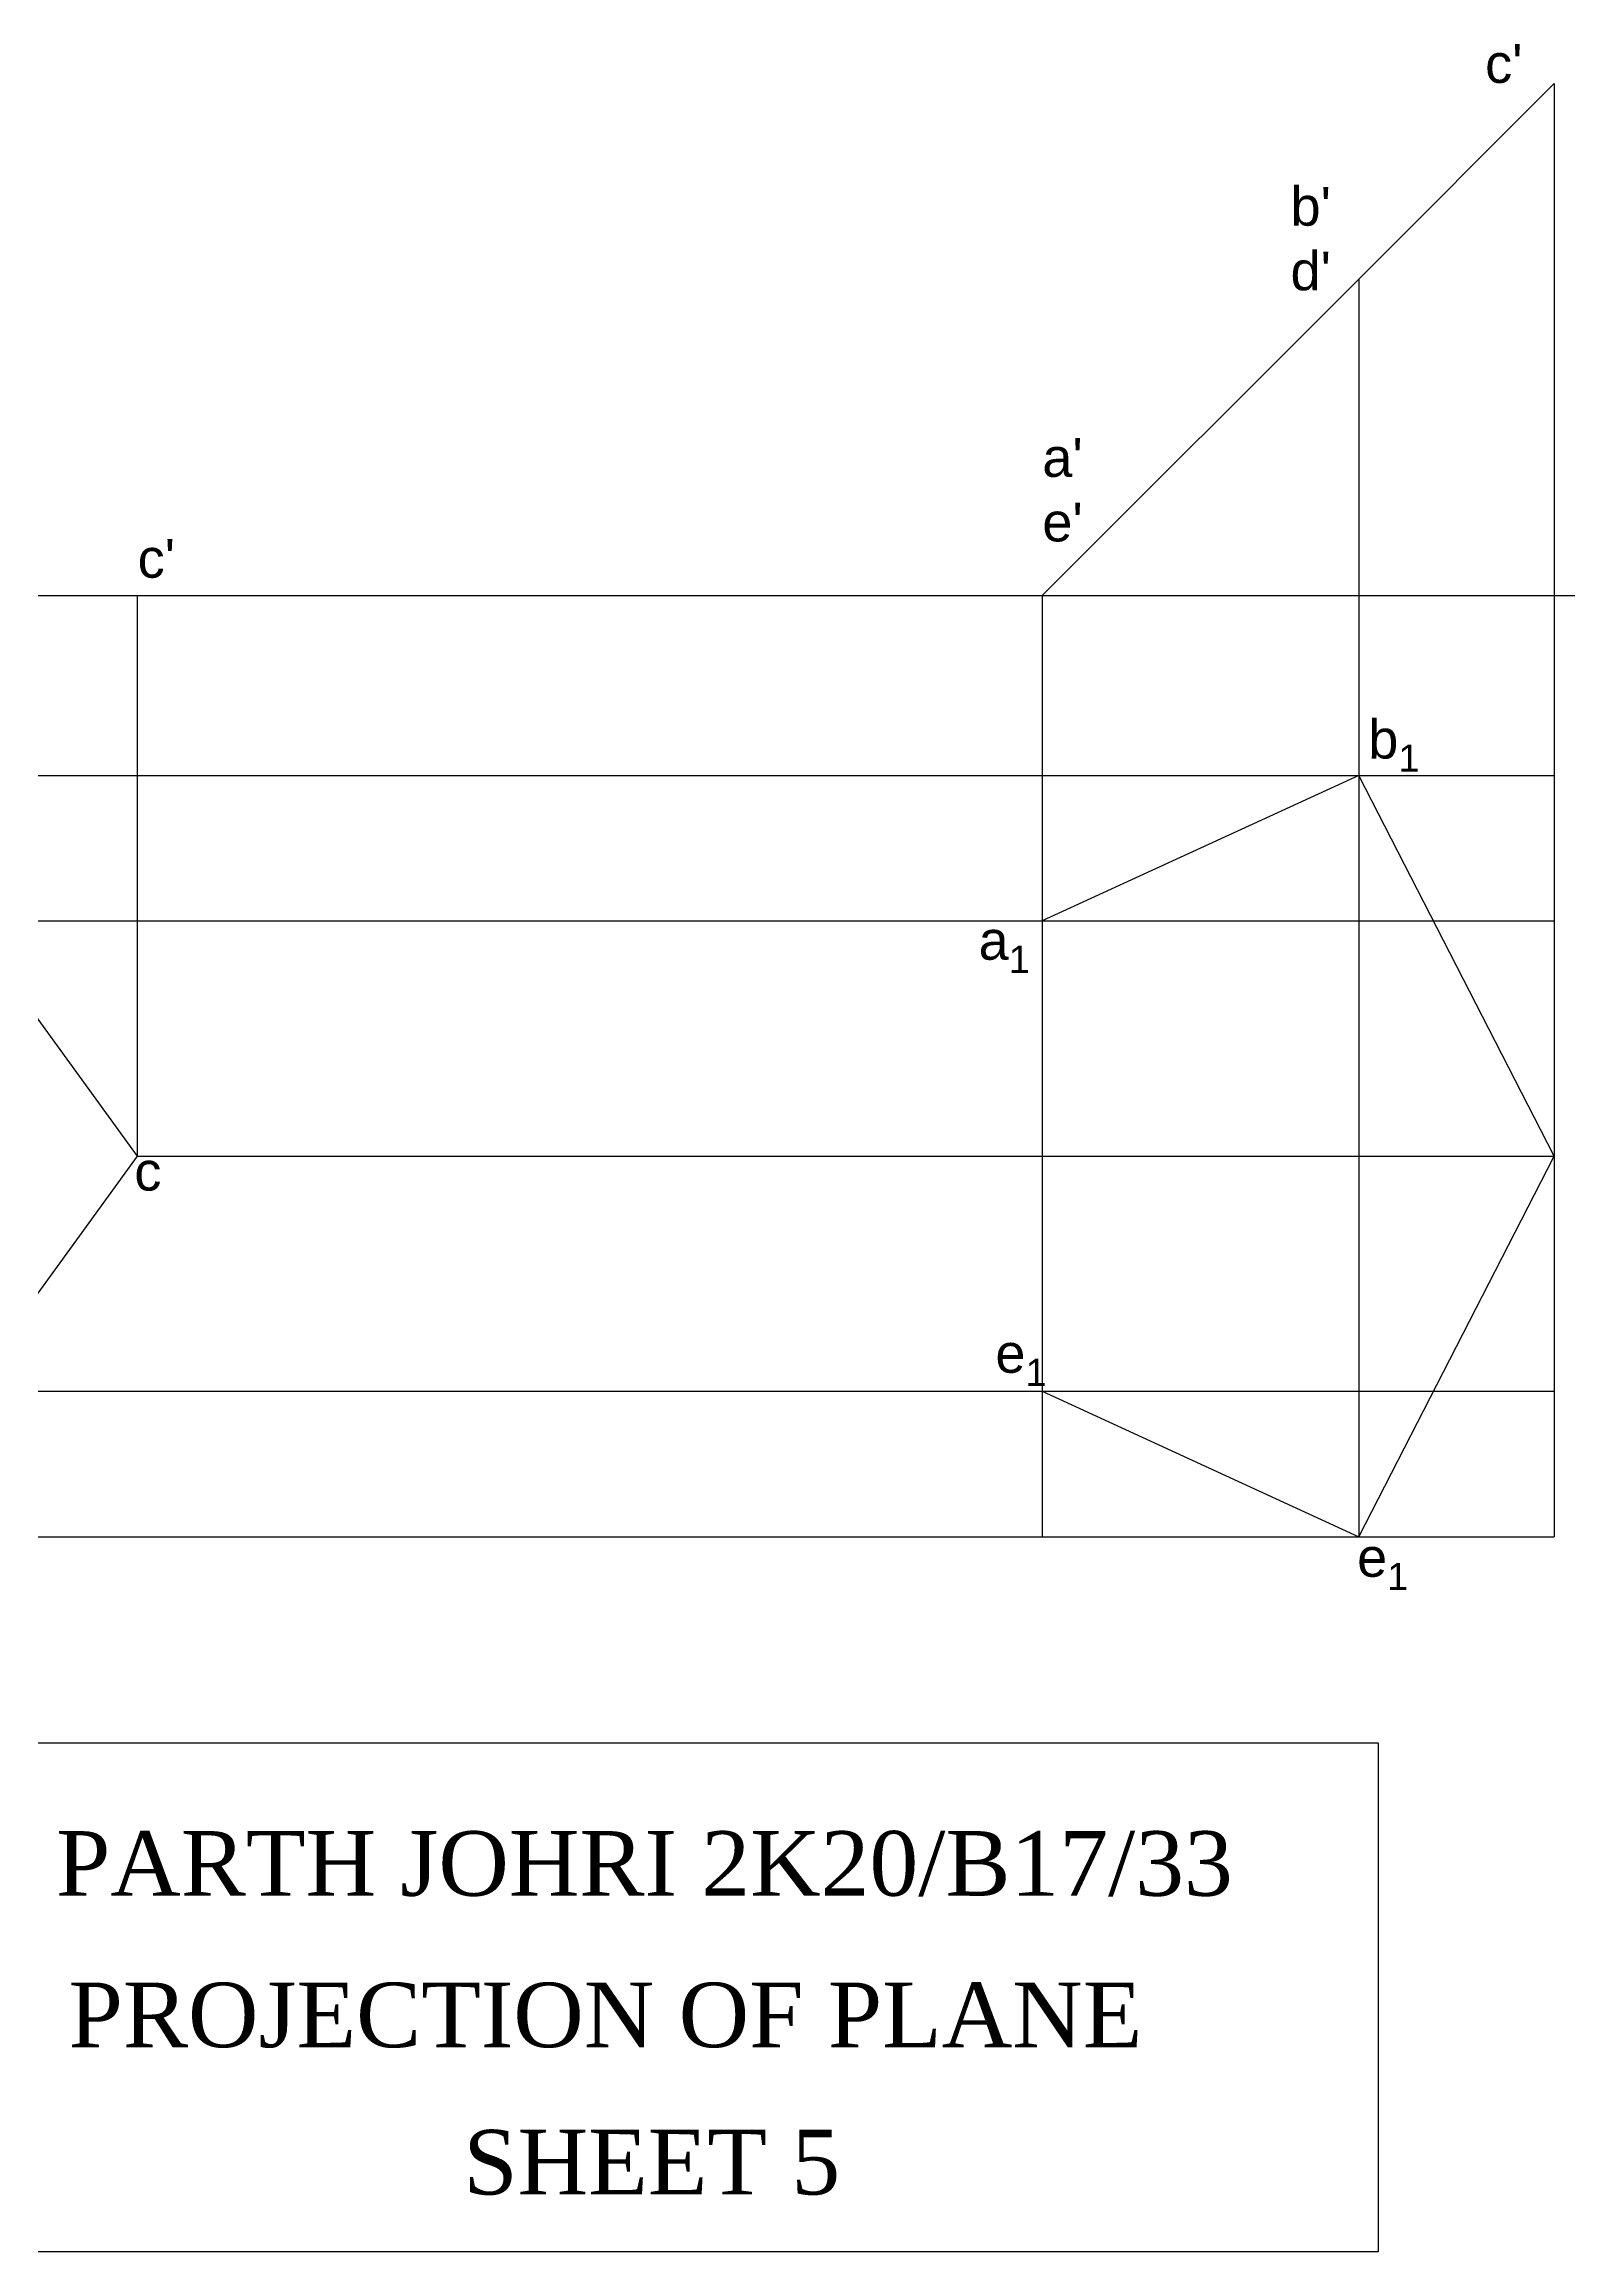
# Model space of a CAD drawing. Header units: millimetres. Extents: x 2507 to 5404, y 219 to 1927.
# Drawn here: x 3114 to 4294, y 219 to 1927 of the extents above; entities that cross this region are included whole.
import ezdxf

# ---------------------------------------------------------------- set-up
doc = ezdxf.new("R2010")
doc.units = ezdxf.units.MM
doc.styles.get("Standard").update_dxf_attribs({"font": 'Arial.ttf', "height": 50})

msp = doc.modelspace()

# ---------------------------------------------------------------- linework, layer by layer
for p, q in [((4131.236, 1745.349), (4282.535, 1896.648)), ((4282.535, 1896.648), (4282.535, 772.065)), ((3886.429, 1500.543), (4131.236, 1745.349)), ((4131.236, 1745.349), (4131.236, 772.065)), ((2972.461, 1500.543), (3186.429, 1500.543)), ((3186.429, 1066.568), (3186.429, 1500.543)), ((3186.429, 1500.543), (5403.984, 1500.543)), ((3886.429, 1500.543), (3886.429, 1248.581)), ((2972.461, 1361.071), (4282.535, 1361.071)), ((4131.236, 1361.071), (3886.429, 1248.581)), ((4282.535, 1066.568), (4131.236, 1361.071)), ((2626.252, 1248.581), (4282.535, 1248.581)), ((3886.429, 1248.581), (3886.429, 884.555)), ((3186.429, 1066.568), (4282.535, 1066.568)), ((4131.236, 772.065), (4282.535, 1066.568)), ((2626.252, 884.555), (4282.535, 884.555)), ((3886.429, 884.555), (3886.429, 772.065)), ((3886.429, 884.555), (4131.236, 772.065)), ((2972.461, 772.065), (4282.535, 772.065))]:
    msp.add_line(p, q)
at = {"color": 18, "true_color": 0x000000}
msp.add_line((3886.429, 1248.581), (3886.429, 884.555), dxfattribs=at)
for points in [[(3186.429, 1066.568), (2972.461, 1361.071), (2626.252, 1248.581), (2626.252, 884.555), (2972.461, 772.065)], [(2993.016, 612.594), (4146.212, 612.594), (4146.212, 218.594), (2993.016, 218.594)]]:
    msp.add_lwpolyline(points, close=True)

# ---------------------------------------------------------------- texts
at = {"char_height": 2.5, "attachment_point": 1}
for s, insert in [("{\\H12x;c'}", (4229.036, 1927.139)), ("{\\H12x;b'\\Pd'}", (4078.483, 1816.674)), ("{\\H12x;a'\\Pe'}", (3886.429, 1622.307)), ("{\\H12x;c'}", (3186.429, 1544.209)), ('\\A1;{\\H12x;b\\H0.7x;\\S^ 1;}', (4138.618, 1404.298)), ('\\A1;{\\H12x;a\\H0.7x;\\S^ 1;}', (3837.122, 1248.581)), ('{\\H12x;c}', (3183.88, 1069.887)), ('\\A1;{\\H12x;e\\H0.7x;\\S^ 1;}', (3850.143, 928.91)), ('\\A1;{\\H12x;e\\H0.7x;\\S^ 1;}', (4130.019, 771.02))]:
    msp.add_mtext(s, dxfattribs=dict(at, insert=insert))
at = {"char_height": 50, "attachment_point": 1}
for s, width, insert in [('\\pxt1,20;{\\fTimes New Roman|b0|i0|c0|p0;PARTH JOHRI 2K20/B17/33}', 1511.53429, (3123.321, 544.214)), ('\\pxqc;{\\fTimes New Roman|b0|i0|c0|p0;PROJECTION OF PLANE}', 960.99701, (3067.941, 426.991)), ('\\pxqc;{\\fTimes New Roman|b0|i0|c0|p0;SHEET 5}', 635.23531, (3266.656, 313.024))]:
    msp.add_mtext_dynamic_manual_height_columns(s, width=width, gutter_width=250, heights=[0], dxfattribs=dict(at, insert=insert))

doc.saveas('drawing.dxf')
